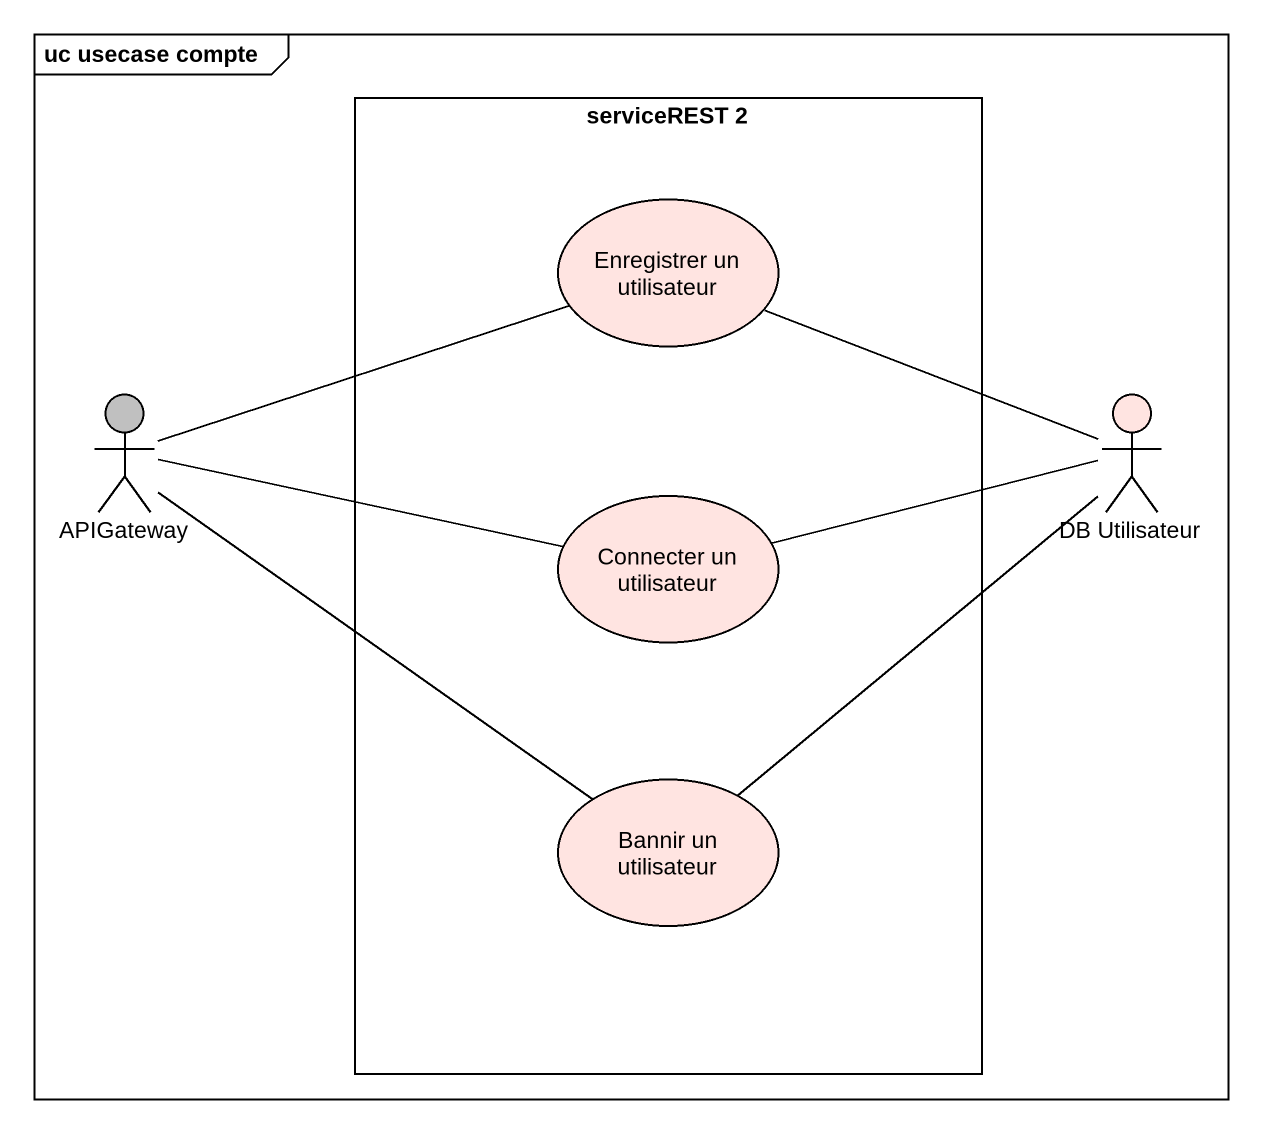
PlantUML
@startuml
mainframe uc usecase compte
rectangle "serviceREST 2" as serviceREST_2 {
  usecase "Enregistrer un utilisateur" as Enregistrer_un_utilisateur #FFE4E1
  usecase "Connecter un utilisateur" as Connecter_un_utilisateur #FFE4E1
  usecase "Bannir un utilisateur" as Bannir_un_utilisateur #FFE4E1
}
actor APIGateway #C0C0C0
actor "DB Utilisateur" as DB_Utilisateur #FFE4E1
Enregistrer_un_utilisateur -right- DB_Utilisateur
APIGateway -right- Enregistrer_un_utilisateur
APIGateway -right- Connecter_un_utilisateur
APIGateway -- Bannir_un_utilisateur
Connecter_un_utilisateur -right- DB_Utilisateur
Bannir_un_utilisateur -up- DB_Utilisateur
@enduml
